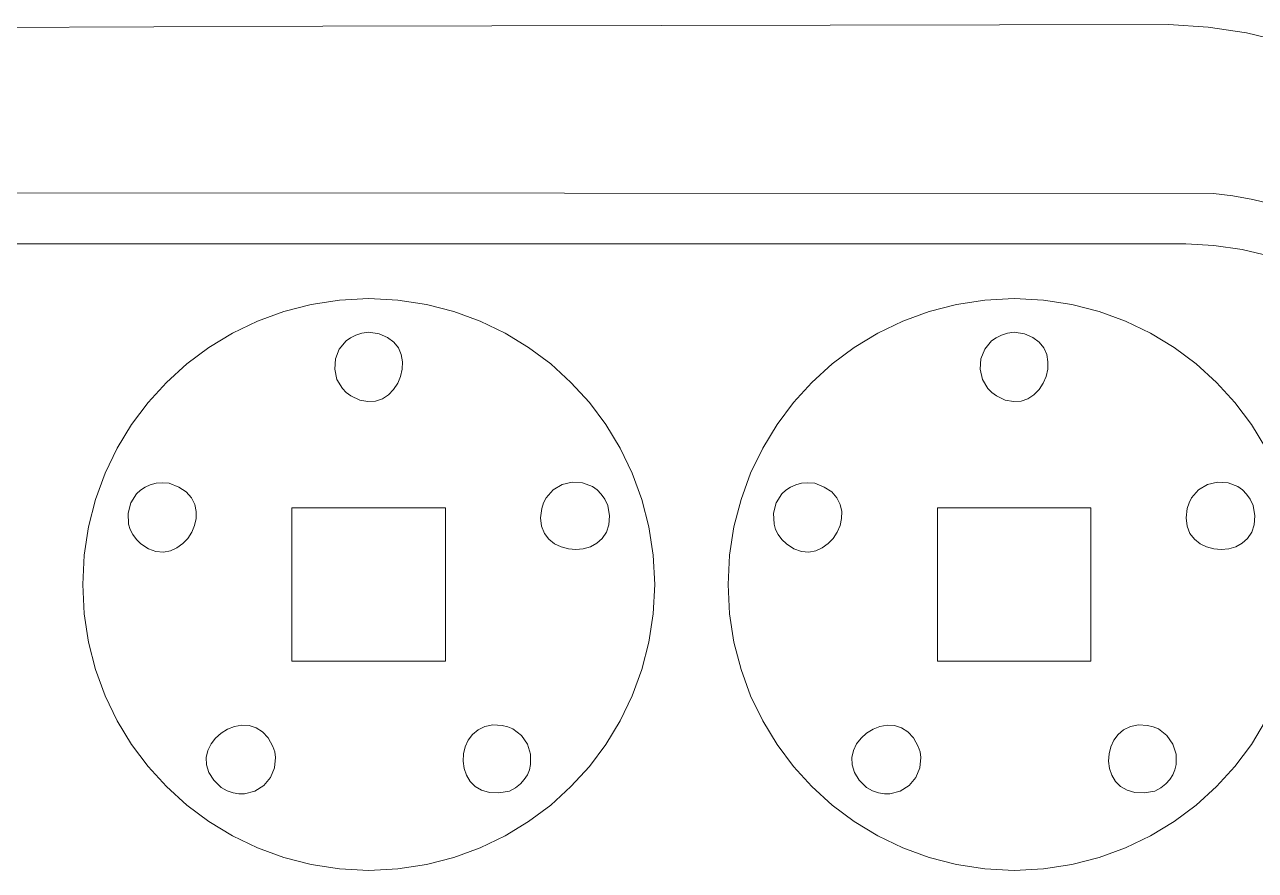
# Model space of a CAD drawing. Header units: centimetres. Extents: x -43.9 to 43.9, y -33.6 to 33.6.
# Drawn here: x -10.905 to -8.473, y 2.458 to 4.13 of the extents above; entities that cross this region are included whole.
import ezdxf

# ---------------------------------------------------------------- set-up
doc = ezdxf.new("R2010")
doc.units = ezdxf.units.CM
doc.header["$MEASUREMENT"] = 0
doc.layers.add('Camada 1', color=7, linetype='Continuous')

msp = doc.modelspace()

# ---------------------------------------------------------------- linework, layer by layer
at = {"layer": 'Camada 1', "color": 3, "lineweight": 9}
for points in [[(-11.98679, 4.12045), (-11.98679, 4.12045), (-10.31569, 4.12746), (-10.31569, 4.12746)], [(-10.31569, 4.12746), (-10.31569, 4.12746), (-8.64459, 4.13028), (-8.64459, 4.13028)], [(-8.64459, 4.13028), (-8.64459, 4.13028), (-8.56619, 4.12552), (-8.56619, 4.12552)], [(-8.56619, 4.12552), (-8.56619, 4.12552), (-8.49021, 4.11407), (-8.49021, 4.11407)], [(-8.49021, 4.11407), (-8.49021, 4.11407), (-8.41673, 4.09595), (-8.41673, 4.09595)]]:
    msp.add_open_spline(points, degree=3, dxfattribs=at)
at = {"layer": 'Camada 1', "color": 1, "lineweight": 9}
for points in [[(-8.55545, 3.79605), (-8.55545, 3.79605), (-12.40514, 3.7981), (-12.40514, 3.7981)], [(-8.51733, 3.79162), (-8.51733, 3.79162), (-8.55545, 3.79605), (-8.55545, 3.79605)], [(-8.47748, 3.78433), (-8.47748, 3.78433), (-8.51733, 3.79162), (-8.51733, 3.79162)], [(-8.43671, 3.77446), (-8.43671, 3.77446), (-8.47748, 3.78433), (-8.47748, 3.78433)]]:
    msp.add_open_spline(points, degree=3, dxfattribs=at)
at = {"layer": 'Camada 1', "color": 2, "lineweight": 9}
for points in [[(-8.60997, 3.69702), (-8.60997, 3.69702), (-12.15205, 3.69702), (-12.15205, 3.69702)], [(-8.5546, 3.69367), (-8.5546, 3.69367), (-8.60997, 3.69702), (-8.60997, 3.69702)], [(-8.49893, 3.68562), (-8.49893, 3.68562), (-8.5546, 3.69367), (-8.5546, 3.69367)], [(-8.44383, 3.67275), (-8.44383, 3.67275), (-8.49893, 3.68562), (-8.49893, 3.68562)], [(-10.33898, 3.57709), (-10.33898, 3.57709), (-10.39316, 3.56317), (-10.39316, 3.56317)], [(-10.28286, 3.58566), (-10.28286, 3.58566), (-10.33898, 3.57709), (-10.33898, 3.57709)], [(-10.22506, 3.58858), (-10.22506, 3.58858), (-10.28286, 3.58566), (-10.28286, 3.58566)], [(-10.16728, 3.58566), (-10.16728, 3.58566), (-10.22506, 3.58858), (-10.22506, 3.58858)], [(-10.11114, 3.57709), (-10.11114, 3.57709), (-10.16728, 3.58566), (-10.16728, 3.58566)], [(-10.05698, 3.56317), (-10.05698, 3.56317), (-10.11114, 3.57709), (-10.11114, 3.57709)], [(-9.06337, 3.57709), (-9.06337, 3.57709), (-9.11755, 3.56317), (-9.11755, 3.56317)], [(-9.00725, 3.58566), (-9.00725, 3.58566), (-9.06337, 3.57709), (-9.06337, 3.57709)], [(-8.94945, 3.58858), (-8.94945, 3.58858), (-9.00725, 3.58566), (-9.00725, 3.58566)], [(-8.89167, 3.58566), (-8.89167, 3.58566), (-8.94945, 3.58858), (-8.94945, 3.58858)], [(-8.83554, 3.57709), (-8.83554, 3.57709), (-8.89167, 3.58566), (-8.89167, 3.58566)], [(-8.78137, 3.56317), (-8.78137, 3.56317), (-8.83554, 3.57709), (-8.83554, 3.57709)], [(-10.39316, 3.56317), (-10.39316, 3.56317), (-10.44509, 3.54417), (-10.44509, 3.54417)], [(-10.00504, 3.54417), (-10.00504, 3.54417), (-10.05698, 3.56317), (-10.05698, 3.56317)], [(-9.11755, 3.56317), (-9.11755, 3.56317), (-9.16949, 3.54417), (-9.16949, 3.54417)], [(-8.72943, 3.54417), (-8.72943, 3.54417), (-8.78137, 3.56317), (-8.78137, 3.56317)], [(-10.44509, 3.54417), (-10.44509, 3.54417), (-10.4945, 3.52037), (-10.4945, 3.52037)], [(-9.95563, 3.52035), (-9.95563, 3.52035), (-10.00504, 3.54417), (-10.00504, 3.54417)], [(-9.16949, 3.54417), (-9.16949, 3.54417), (-9.21889, 3.52037), (-9.21889, 3.52037)], [(-8.68003, 3.52035), (-8.68003, 3.52035), (-8.72943, 3.54417), (-8.72943, 3.54417)], [(-10.4945, 3.52037), (-10.4945, 3.52037), (-10.5411, 3.49204), (-10.5411, 3.49204)], [(-9.90903, 3.49204), (-9.90903, 3.49204), (-9.95563, 3.52035), (-9.95563, 3.52035)], [(-9.21889, 3.52037), (-9.21889, 3.52037), (-9.26549, 3.49204), (-9.26549, 3.49204)], [(-8.63343, 3.49204), (-8.63343, 3.49204), (-8.68003, 3.52035), (-8.68003, 3.52035)], [(-10.5411, 3.49204), (-10.5411, 3.49204), (-10.58462, 3.45951), (-10.58462, 3.45951)], [(-9.86552, 3.45951), (-9.86552, 3.45951), (-9.90903, 3.49204), (-9.90903, 3.49204)], [(-9.26549, 3.49204), (-9.26549, 3.49204), (-9.30901, 3.45951), (-9.30901, 3.45951)], [(-8.58991, 3.45951), (-8.58991, 3.45951), (-8.63343, 3.49204), (-8.63343, 3.49204)], [(-10.58462, 3.45951), (-10.58462, 3.45951), (-10.62476, 3.42302), (-10.62476, 3.42302)], [(-9.82538, 3.42302), (-9.82538, 3.42302), (-9.86552, 3.45951), (-9.86552, 3.45951)], [(-9.30901, 3.45951), (-9.30901, 3.45951), (-9.34915, 3.42302), (-9.34915, 3.42302)], [(-8.54977, 3.42302), (-8.54977, 3.42302), (-8.58991, 3.45951), (-8.58991, 3.45951)], [(-10.62476, 3.42302), (-10.62476, 3.42302), (-10.66125, 3.38289), (-10.66125, 3.38289)], [(-9.78889, 3.38289), (-9.78889, 3.38289), (-9.82538, 3.42302), (-9.82538, 3.42302)], [(-9.34915, 3.42302), (-9.34915, 3.42302), (-9.38564, 3.38289), (-9.38564, 3.38289)], [(-8.51328, 3.38289), (-8.51328, 3.38289), (-8.54977, 3.42302), (-8.54977, 3.42302)], [(-10.66125, 3.38289), (-10.66125, 3.38289), (-10.69378, 3.33937), (-10.69378, 3.33937)], [(-9.75636, 3.33937), (-9.75636, 3.33937), (-9.78889, 3.38289), (-9.78889, 3.38289)], [(-9.38564, 3.38289), (-9.38564, 3.38289), (-9.41817, 3.33937), (-9.41817, 3.33937)], [(-8.48075, 3.33937), (-8.48075, 3.33937), (-8.51328, 3.38289), (-8.51328, 3.38289)], [(-10.69378, 3.33937), (-10.69378, 3.33937), (-10.7221, 3.29277), (-10.7221, 3.29277)], [(-9.72804, 3.29277), (-9.72804, 3.29277), (-9.75636, 3.33937), (-9.75636, 3.33937)], [(-9.41817, 3.33937), (-9.41817, 3.33937), (-9.44649, 3.29277), (-9.44649, 3.29277)], [(-8.45243, 3.29277), (-8.45243, 3.29277), (-8.48075, 3.33937), (-8.48075, 3.33937)], [(-10.7221, 3.29277), (-10.7221, 3.29277), (-10.7459, 3.24336), (-10.7459, 3.24336)], [(-9.70424, 3.24335), (-9.70424, 3.24335), (-9.72804, 3.29277), (-9.72804, 3.29277)], [(-9.44649, 3.29277), (-9.44649, 3.29277), (-9.47029, 3.24336), (-9.47029, 3.24336)], [(-10.7459, 3.24336), (-10.7459, 3.24336), (-10.76491, 3.19143), (-10.76491, 3.19143)], [(-9.68523, 3.19142), (-9.68523, 3.19142), (-9.70424, 3.24335), (-9.70424, 3.24335)], [(-9.47029, 3.24336), (-9.47029, 3.24336), (-9.4893, 3.19143), (-9.4893, 3.19143)], [(-10.76491, 3.19143), (-10.76491, 3.19143), (-10.77883, 3.13725), (-10.77883, 3.13725)], [(-9.6713, 3.13725), (-9.6713, 3.13725), (-9.68523, 3.19142), (-9.68523, 3.19142)], [(-9.4893, 3.19143), (-9.4893, 3.19143), (-9.50322, 3.13725), (-9.50322, 3.13725)], [(-10.77883, 3.13725), (-10.77883, 3.13725), (-10.7874, 3.08113), (-10.7874, 3.08113)], [(-9.66274, 3.08113), (-9.66274, 3.08113), (-9.6713, 3.13725), (-9.6713, 3.13725)], [(-9.50322, 3.13725), (-9.50322, 3.13725), (-9.51179, 3.08113), (-9.51179, 3.08113)], [(-10.7874, 3.08113), (-10.7874, 3.08113), (-10.79031, 3.02333), (-10.79031, 3.02333)], [(-9.65981, 3.02333), (-9.65981, 3.02333), (-9.66274, 3.08113), (-9.66274, 3.08113)], [(-9.51179, 3.08113), (-9.51179, 3.08113), (-9.5147, 3.02333), (-9.5147, 3.02333)], [(-10.79031, 3.02333), (-10.79031, 3.02333), (-10.7874, 2.96554), (-10.7874, 2.96554)], [(-9.66274, 2.96554), (-9.66274, 2.96554), (-9.65981, 3.02333), (-9.65981, 3.02333)], [(-9.5147, 3.02333), (-9.5147, 3.02333), (-9.51179, 2.96554), (-9.51179, 2.96554)], [(-10.7874, 2.96554), (-10.7874, 2.96554), (-10.77883, 2.90942), (-10.77883, 2.90942)], [(-9.6713, 2.90941), (-9.6713, 2.90941), (-9.66274, 2.96554), (-9.66274, 2.96554)], [(-9.51179, 2.96554), (-9.51179, 2.96554), (-9.50322, 2.90942), (-9.50322, 2.90942)], [(-10.77883, 2.90942), (-10.77883, 2.90942), (-10.76491, 2.85525), (-10.76491, 2.85525)], [(-9.68523, 2.85524), (-9.68523, 2.85524), (-9.6713, 2.90941), (-9.6713, 2.90941)], [(-9.50322, 2.90942), (-9.50322, 2.90942), (-9.4893, 2.85525), (-9.4893, 2.85525)], [(-10.76491, 2.85525), (-10.76491, 2.85525), (-10.7459, 2.80332), (-10.7459, 2.80332)], [(-9.70424, 2.80331), (-9.70424, 2.80331), (-9.68523, 2.85524), (-9.68523, 2.85524)], [(-9.4893, 2.85525), (-9.4893, 2.85525), (-9.47029, 2.80332), (-9.47029, 2.80332)], [(-10.7459, 2.80332), (-10.7459, 2.80332), (-10.7221, 2.7539), (-10.7221, 2.7539)], [(-9.72805, 2.7539), (-9.72805, 2.7539), (-9.70424, 2.80331), (-9.70424, 2.80331)], [(-9.47029, 2.80332), (-9.47029, 2.80332), (-9.44649, 2.7539), (-9.44649, 2.7539)], [(-10.7221, 2.7539), (-10.7221, 2.7539), (-10.69378, 2.7073), (-10.69378, 2.7073)], [(-9.75636, 2.7073), (-9.75636, 2.7073), (-9.72805, 2.7539), (-9.72805, 2.7539)], [(-9.44649, 2.7539), (-9.44649, 2.7539), (-9.41817, 2.7073), (-9.41817, 2.7073)], [(-8.48075, 2.7073), (-8.48075, 2.7073), (-8.45244, 2.7539), (-8.45244, 2.7539)], [(-10.69378, 2.7073), (-10.69378, 2.7073), (-10.66125, 2.66378), (-10.66125, 2.66378)], [(-9.78889, 2.66378), (-9.78889, 2.66378), (-9.75636, 2.7073), (-9.75636, 2.7073)], [(-9.41817, 2.7073), (-9.41817, 2.7073), (-9.38564, 2.66378), (-9.38564, 2.66378)], [(-8.51328, 2.66378), (-8.51328, 2.66378), (-8.48075, 2.7073), (-8.48075, 2.7073)], [(-10.66125, 2.66378), (-10.66125, 2.66378), (-10.62476, 2.62364), (-10.62476, 2.62364)], [(-9.82538, 2.62364), (-9.82538, 2.62364), (-9.78889, 2.66378), (-9.78889, 2.66378)], [(-9.38564, 2.66378), (-9.38564, 2.66378), (-9.34915, 2.62364), (-9.34915, 2.62364)], [(-8.54977, 2.62364), (-8.54977, 2.62364), (-8.51328, 2.66378), (-8.51328, 2.66378)], [(-10.62476, 2.62364), (-10.62476, 2.62364), (-10.58462, 2.58716), (-10.58462, 2.58716)], [(-9.86552, 2.58716), (-9.86552, 2.58716), (-9.82538, 2.62364), (-9.82538, 2.62364)], [(-9.34915, 2.62364), (-9.34915, 2.62364), (-9.30901, 2.58716), (-9.30901, 2.58716)], [(-8.58991, 2.58716), (-8.58991, 2.58716), (-8.54977, 2.62364), (-8.54977, 2.62364)], [(-10.58462, 2.58716), (-10.58462, 2.58716), (-10.5411, 2.55462), (-10.5411, 2.55462)], [(-9.90903, 2.55462), (-9.90903, 2.55462), (-9.86552, 2.58716), (-9.86552, 2.58716)], [(-9.30901, 2.58716), (-9.30901, 2.58716), (-9.26549, 2.55462), (-9.26549, 2.55462)], [(-8.63343, 2.55462), (-8.63343, 2.55462), (-8.58991, 2.58716), (-8.58991, 2.58716)], [(-10.5411, 2.55462), (-10.5411, 2.55462), (-10.4945, 2.52631), (-10.4945, 2.52631)], [(-9.95563, 2.5263), (-9.95563, 2.5263), (-9.90903, 2.55462), (-9.90903, 2.55462)], [(-9.26549, 2.55462), (-9.26549, 2.55462), (-9.21889, 2.52631), (-9.21889, 2.52631)], [(-8.68003, 2.5263), (-8.68003, 2.5263), (-8.63343, 2.55462), (-8.63343, 2.55462)], [(-10.4945, 2.52631), (-10.4945, 2.52631), (-10.44509, 2.5025), (-10.44509, 2.5025)], [(-10.00506, 2.5025), (-10.00506, 2.5025), (-9.95563, 2.5263), (-9.95563, 2.5263)], [(-9.21889, 2.52631), (-9.21889, 2.52631), (-9.16949, 2.5025), (-9.16949, 2.5025)], [(-8.72945, 2.5025), (-8.72945, 2.5025), (-8.68003, 2.5263), (-8.68003, 2.5263)], [(-10.44509, 2.5025), (-10.44509, 2.5025), (-10.39316, 2.4835), (-10.39316, 2.4835)], [(-10.39316, 2.4835), (-10.39316, 2.4835), (-10.33898, 2.46957), (-10.33898, 2.46957)], [(-10.11116, 2.46956), (-10.11116, 2.46956), (-10.05699, 2.4835), (-10.05699, 2.4835)], [(-10.05699, 2.4835), (-10.05699, 2.4835), (-10.00506, 2.5025), (-10.00506, 2.5025)], [(-9.16949, 2.5025), (-9.16949, 2.5025), (-9.11755, 2.4835), (-9.11755, 2.4835)], [(-9.11755, 2.4835), (-9.11755, 2.4835), (-9.06337, 2.46957), (-9.06337, 2.46957)], [(-8.83555, 2.46956), (-8.83555, 2.46956), (-8.78138, 2.4835), (-8.78138, 2.4835)], [(-8.78138, 2.4835), (-8.78138, 2.4835), (-8.72945, 2.5025), (-8.72945, 2.5025)], [(-10.33898, 2.46957), (-10.33898, 2.46957), (-10.28286, 2.46101), (-10.28286, 2.46101)], [(-10.28286, 2.46101), (-10.28286, 2.46101), (-10.22506, 2.45808), (-10.22506, 2.45808)], [(-10.22506, 2.45808), (-10.22506, 2.45808), (-10.16728, 2.46101), (-10.16728, 2.46101)], [(-10.16728, 2.46101), (-10.16728, 2.46101), (-10.11116, 2.46956), (-10.11116, 2.46956)], [(-9.06337, 2.46957), (-9.06337, 2.46957), (-9.00725, 2.46101), (-9.00725, 2.46101)], [(-9.00725, 2.46101), (-9.00725, 2.46101), (-8.94945, 2.45808), (-8.94945, 2.45808)], [(-8.94945, 2.45808), (-8.94945, 2.45808), (-8.89167, 2.46101), (-8.89167, 2.46101)], [(-8.89167, 2.46101), (-8.89167, 2.46101), (-8.83555, 2.46956), (-8.83555, 2.46956)]]:
    msp.add_open_spline(points, degree=3, dxfattribs=at)
at = {"layer": 'Camada 1', "lineweight": 9}
for points in [[(-10.28334, 3.48855), (-10.28334, 3.48855), (-10.26981, 3.50479), (-10.26981, 3.50479)], [(-10.26981, 3.50479), (-10.26981, 3.50479), (-10.26082, 3.5113), (-10.26082, 3.5113)], [(-10.26082, 3.5113), (-10.26082, 3.5113), (-10.25036, 3.51646), (-10.25036, 3.51646)], [(-10.25036, 3.51646), (-10.25036, 3.51646), (-10.23844, 3.52007), (-10.23844, 3.52007)], [(-10.23844, 3.52007), (-10.23844, 3.52007), (-10.22505, 3.52191), (-10.22505, 3.52191)], [(-10.22505, 3.52191), (-10.22505, 3.52191), (-10.20457, 3.51861), (-10.20457, 3.51861)], [(-10.20457, 3.51861), (-10.20457, 3.51861), (-10.18812, 3.51195), (-10.18812, 3.51195)], [(-10.18812, 3.51195), (-10.18812, 3.51195), (-10.1755, 3.50255), (-10.1755, 3.50255)], [(-9.00773, 3.48855), (-9.00773, 3.48855), (-8.9942, 3.50479), (-8.9942, 3.50479)], [(-8.9942, 3.50479), (-8.9942, 3.50479), (-8.98521, 3.5113), (-8.98521, 3.5113)], [(-8.98521, 3.5113), (-8.98521, 3.5113), (-8.97475, 3.51646), (-8.97475, 3.51646)], [(-8.97475, 3.51646), (-8.97475, 3.51646), (-8.96283, 3.52007), (-8.96283, 3.52007)], [(-8.96283, 3.52007), (-8.96283, 3.52007), (-8.94944, 3.52191), (-8.94944, 3.52191)], [(-8.94944, 3.52191), (-8.94944, 3.52191), (-8.92896, 3.51861), (-8.92896, 3.51861)], [(-8.92896, 3.51861), (-8.92896, 3.51861), (-8.91252, 3.51195), (-8.91252, 3.51195)], [(-8.91252, 3.51195), (-8.91252, 3.51195), (-8.89989, 3.50255), (-8.89989, 3.50255)], [(-10.29089, 3.46938), (-10.29089, 3.46938), (-10.28334, 3.48855), (-10.28334, 3.48855)], [(-10.1755, 3.50255), (-10.1755, 3.50255), (-10.16648, 3.49097), (-10.16648, 3.49097)], [(-10.16648, 3.49097), (-10.16648, 3.49097), (-10.16084, 3.47781), (-10.16084, 3.47781)], [(-9.01528, 3.46938), (-9.01528, 3.46938), (-9.00773, 3.48855), (-9.00773, 3.48855)], [(-8.89989, 3.50255), (-8.89989, 3.50255), (-8.89087, 3.49097), (-8.89087, 3.49097)], [(-8.89087, 3.49097), (-8.89087, 3.49097), (-8.88523, 3.47781), (-8.88523, 3.47781)], [(-10.29242, 3.44891), (-10.29242, 3.44891), (-10.29089, 3.46938), (-10.29089, 3.46938)], [(-10.16084, 3.47781), (-10.16084, 3.47781), (-10.15837, 3.46365), (-10.15837, 3.46365)], [(-10.15837, 3.46365), (-10.15837, 3.46365), (-10.15885, 3.44909), (-10.15885, 3.44909)], [(-9.01681, 3.44891), (-9.01681, 3.44891), (-9.01528, 3.46938), (-9.01528, 3.46938)], [(-8.88523, 3.47781), (-8.88523, 3.47781), (-8.88277, 3.46365), (-8.88277, 3.46365)], [(-8.88277, 3.46365), (-8.88277, 3.46365), (-8.88324, 3.44909), (-8.88324, 3.44909)], [(-10.28785, 3.4288), (-10.28785, 3.4288), (-10.29242, 3.44891), (-10.29242, 3.44891)], [(-10.16206, 3.4347), (-10.16206, 3.4347), (-10.1678, 3.42106), (-10.1678, 3.42106)], [(-10.15885, 3.44909), (-10.15885, 3.44909), (-10.16206, 3.4347), (-10.16206, 3.4347)], [(-9.01224, 3.4288), (-9.01224, 3.4288), (-9.01681, 3.44891), (-9.01681, 3.44891)], [(-8.88646, 3.4347), (-8.88646, 3.4347), (-8.89219, 3.42106), (-8.89219, 3.42106)], [(-8.88324, 3.44909), (-8.88324, 3.44909), (-8.88646, 3.4347), (-8.88646, 3.4347)], [(-10.27713, 3.41066), (-10.27713, 3.41066), (-10.28785, 3.4288), (-10.28785, 3.4288)], [(-10.26944, 3.40285), (-10.26944, 3.40285), (-10.27713, 3.41066), (-10.27713, 3.41066)], [(-10.17583, 3.40878), (-10.17583, 3.40878), (-10.18595, 3.39843), (-10.18595, 3.39843)], [(-10.1678, 3.42106), (-10.1678, 3.42106), (-10.17583, 3.40878), (-10.17583, 3.40878)], [(-9.00152, 3.41066), (-9.00152, 3.41066), (-9.01224, 3.4288), (-9.01224, 3.4288)], [(-8.99383, 3.40285), (-8.99383, 3.40285), (-9.00152, 3.41066), (-9.00152, 3.41066)], [(-8.90022, 3.40878), (-8.90022, 3.40878), (-8.91034, 3.39843), (-8.91034, 3.39843)], [(-8.89219, 3.42106), (-8.89219, 3.42106), (-8.90022, 3.40878), (-8.90022, 3.40878)], [(-10.26019, 3.39615), (-10.26019, 3.39615), (-10.26944, 3.40285), (-10.26944, 3.40285)], [(-10.24291, 3.38806), (-10.24291, 3.38806), (-10.26019, 3.39615), (-10.26019, 3.39615)], [(-10.22663, 3.38483), (-10.22663, 3.38483), (-10.24291, 3.38806), (-10.24291, 3.38806)], [(-10.21157, 3.38586), (-10.21157, 3.38586), (-10.22663, 3.38483), (-10.22663, 3.38483)], [(-10.19793, 3.3906), (-10.19793, 3.3906), (-10.21157, 3.38586), (-10.21157, 3.38586)], [(-10.18595, 3.39843), (-10.18595, 3.39843), (-10.19793, 3.3906), (-10.19793, 3.3906)], [(-8.98458, 3.39615), (-8.98458, 3.39615), (-8.99383, 3.40285), (-8.99383, 3.40285)], [(-8.9673, 3.38806), (-8.9673, 3.38806), (-8.98458, 3.39615), (-8.98458, 3.39615)], [(-8.95102, 3.38483), (-8.95102, 3.38483), (-8.9673, 3.38806), (-8.9673, 3.38806)], [(-8.93596, 3.38586), (-8.93596, 3.38586), (-8.95102, 3.38483), (-8.95102, 3.38483)], [(-8.92232, 3.3906), (-8.92232, 3.3906), (-8.93596, 3.38586), (-8.93596, 3.38586)], [(-8.91034, 3.39843), (-8.91034, 3.39843), (-8.92232, 3.3906), (-8.92232, 3.3906)], [(-10.67624, 3.20966), (-10.67624, 3.20966), (-10.66716, 3.21576), (-10.66716, 3.21576)], [(-10.66716, 3.21576), (-10.66716, 3.21576), (-10.65687, 3.2204), (-10.65687, 3.2204)], [(-10.65687, 3.2204), (-10.65687, 3.2204), (-10.64542, 3.22335), (-10.64542, 3.22335)], [(-10.64542, 3.22335), (-10.64542, 3.22335), (-10.6329, 3.22443), (-10.6329, 3.22443)], [(-10.6329, 3.22443), (-10.6329, 3.22443), (-10.61936, 3.2234), (-10.61936, 3.2234)], [(-10.61936, 3.2234), (-10.61936, 3.2234), (-10.60032, 3.21598), (-10.60032, 3.21598)], [(-10.60032, 3.21598), (-10.60032, 3.21598), (-10.58576, 3.20622), (-10.58576, 3.20622)], [(-9.8606, 3.21026), (-9.8606, 3.21026), (-9.84289, 3.22087), (-9.84289, 3.22087)], [(-9.84289, 3.22087), (-9.84289, 3.22087), (-9.82296, 3.22578), (-9.82296, 3.22578)], [(-9.82296, 3.22578), (-9.82296, 3.22578), (-9.80239, 3.22457), (-9.80239, 3.22457)], [(-9.80239, 3.22457), (-9.80239, 3.22457), (-9.78274, 3.21676), (-9.78274, 3.21676)], [(-9.78274, 3.21676), (-9.78274, 3.21676), (-9.77377, 3.21025), (-9.77377, 3.21025)], [(-9.40063, 3.20966), (-9.40063, 3.20966), (-9.39155, 3.21576), (-9.39155, 3.21576)], [(-9.39155, 3.21576), (-9.39155, 3.21576), (-9.38126, 3.2204), (-9.38126, 3.2204)], [(-9.38126, 3.2204), (-9.38126, 3.2204), (-9.36981, 3.22335), (-9.36981, 3.22335)], [(-9.36981, 3.22335), (-9.36981, 3.22335), (-9.35729, 3.22443), (-9.35729, 3.22443)], [(-9.35729, 3.22443), (-9.35729, 3.22443), (-9.34375, 3.2234), (-9.34375, 3.2234)], [(-9.34375, 3.2234), (-9.34375, 3.2234), (-9.32471, 3.21598), (-9.32471, 3.21598)], [(-9.32471, 3.21598), (-9.32471, 3.21598), (-9.31015, 3.20622), (-9.31015, 3.20622)], [(-8.58499, 3.21026), (-8.58499, 3.21026), (-8.56729, 3.22087), (-8.56729, 3.22087)], [(-8.56729, 3.22087), (-8.56729, 3.22087), (-8.54735, 3.22578), (-8.54735, 3.22578)], [(-8.54735, 3.22578), (-8.54735, 3.22578), (-8.52678, 3.22457), (-8.52678, 3.22457)], [(-8.52678, 3.22457), (-8.52678, 3.22457), (-8.50713, 3.21676), (-8.50713, 3.21676)], [(-8.50713, 3.21676), (-8.50713, 3.21676), (-8.49816, 3.21025), (-8.49816, 3.21025)], [(-10.69545, 3.18453), (-10.69545, 3.18453), (-10.68402, 3.20227), (-10.68402, 3.20227)], [(-10.68402, 3.20227), (-10.68402, 3.20227), (-10.67624, 3.20966), (-10.67624, 3.20966)], [(-10.58576, 3.20622), (-10.58576, 3.20622), (-10.57537, 3.19463), (-10.57537, 3.19463)], [(-10.57537, 3.19463), (-10.57537, 3.19463), (-10.56884, 3.18172), (-10.56884, 3.18172)], [(-9.87952, 3.1847), (-9.87952, 3.1847), (-9.8745, 3.19444), (-9.8745, 3.19444)], [(-9.8745, 3.19444), (-9.8745, 3.19444), (-9.8606, 3.21026), (-9.8606, 3.21026)], [(-9.77377, 3.21025), (-9.77377, 3.21025), (-9.76562, 3.20192), (-9.76562, 3.20192)], [(-9.76562, 3.20192), (-9.76562, 3.20192), (-9.75849, 3.19172), (-9.75849, 3.19172)], [(-9.75849, 3.19172), (-9.75849, 3.19172), (-9.75257, 3.1796), (-9.75257, 3.1796)], [(-9.41984, 3.18453), (-9.41984, 3.18453), (-9.40841, 3.20227), (-9.40841, 3.20227)], [(-9.40841, 3.20227), (-9.40841, 3.20227), (-9.40063, 3.20966), (-9.40063, 3.20966)], [(-9.31015, 3.20622), (-9.31015, 3.20622), (-9.29977, 3.19463), (-9.29977, 3.19463)], [(-9.29977, 3.19463), (-9.29977, 3.19463), (-9.29323, 3.18172), (-9.29323, 3.18172)], [(-8.60391, 3.1847), (-8.60391, 3.1847), (-8.59889, 3.19444), (-8.59889, 3.19444)], [(-8.59889, 3.19444), (-8.59889, 3.19444), (-8.58499, 3.21026), (-8.58499, 3.21026)], [(-8.49816, 3.21025), (-8.49816, 3.21025), (-8.49001, 3.20192), (-8.49001, 3.20192)], [(-8.49001, 3.20192), (-8.49001, 3.20192), (-8.48288, 3.19172), (-8.48288, 3.19172)], [(-8.48288, 3.19172), (-8.48288, 3.19172), (-8.47696, 3.1796), (-8.47696, 3.1796)], [(-10.70085, 3.16416), (-10.70085, 3.16416), (-10.69545, 3.18453), (-10.69545, 3.18453)], [(-10.69969, 3.14282), (-10.69969, 3.14282), (-10.70085, 3.16416), (-10.70085, 3.16416)], [(-10.56884, 3.18172), (-10.56884, 3.18172), (-10.56584, 3.16796), (-10.56584, 3.16796)], [(-10.56584, 3.16796), (-10.56584, 3.16796), (-10.56607, 3.15387), (-10.56607, 3.15387)], [(-10.37679, 3.17504), (-10.37679, 3.17504), (-10.37679, 2.8716), (-10.37679, 2.8716)], [(-10.07334, 3.17504), (-10.07334, 3.17504), (-10.37679, 3.17504), (-10.37679, 3.17504)], [(-10.07334, 2.8716), (-10.07334, 2.8716), (-10.07334, 3.17504), (-10.07334, 3.17504)], [(-9.88533, 3.15487), (-9.88533, 3.15487), (-9.88301, 3.17382), (-9.88301, 3.17382)], [(-9.88301, 3.17382), (-9.88301, 3.17382), (-9.87952, 3.1847), (-9.87952, 3.1847)], [(-9.75257, 3.1796), (-9.75257, 3.1796), (-9.74932, 3.15912), (-9.74932, 3.15912)], [(-9.42524, 3.16416), (-9.42524, 3.16416), (-9.41984, 3.18453), (-9.41984, 3.18453)], [(-9.42409, 3.14282), (-9.42409, 3.14282), (-9.42524, 3.16416), (-9.42524, 3.16416)], [(-9.29323, 3.18172), (-9.29323, 3.18172), (-9.29023, 3.16796), (-9.29023, 3.16796)], [(-9.29023, 3.16796), (-9.29023, 3.16796), (-9.29046, 3.15387), (-9.29046, 3.15387)], [(-9.10118, 3.17504), (-9.10118, 3.17504), (-9.10118, 2.8716), (-9.10118, 2.8716)], [(-8.79773, 3.17504), (-8.79773, 3.17504), (-9.10118, 3.17504), (-9.10118, 3.17504)], [(-8.79773, 2.8716), (-8.79773, 2.8716), (-8.79773, 3.17504), (-8.79773, 3.17504)], [(-8.60972, 3.15487), (-8.60972, 3.15487), (-8.6074, 3.17382), (-8.6074, 3.17382)], [(-8.6074, 3.17382), (-8.6074, 3.17382), (-8.60391, 3.1847), (-8.60391, 3.1847)], [(-8.47696, 3.1796), (-8.47696, 3.1796), (-8.47372, 3.15912), (-8.47372, 3.15912)], [(-10.69647, 3.13228), (-10.69647, 3.13228), (-10.69969, 3.14282), (-10.69969, 3.14282)], [(-10.5692, 3.13994), (-10.5692, 3.13994), (-10.5749, 3.12667), (-10.5749, 3.12667)], [(-10.56607, 3.15387), (-10.56607, 3.15387), (-10.5692, 3.13994), (-10.5692, 3.13994)], [(-9.88333, 3.13839), (-9.88333, 3.13839), (-9.88533, 3.15487), (-9.88533, 3.15487)], [(-9.87765, 3.12439), (-9.87765, 3.12439), (-9.88333, 3.13839), (-9.88333, 3.13839)], [(-9.75051, 3.14142), (-9.75051, 3.14142), (-9.75551, 3.1265), (-9.75551, 3.1265)], [(-9.74932, 3.15912), (-9.74932, 3.15912), (-9.75051, 3.14142), (-9.75051, 3.14142)], [(-9.42086, 3.13228), (-9.42086, 3.13228), (-9.42409, 3.14282), (-9.42409, 3.14282)], [(-9.29359, 3.13994), (-9.29359, 3.13994), (-9.29929, 3.12667), (-9.29929, 3.12667)], [(-9.29046, 3.15387), (-9.29046, 3.15387), (-9.29359, 3.13994), (-9.29359, 3.13994)], [(-8.60772, 3.13839), (-8.60772, 3.13839), (-8.60972, 3.15487), (-8.60972, 3.15487)], [(-8.60205, 3.12439), (-8.60205, 3.12439), (-8.60772, 3.13839), (-8.60772, 3.13839)], [(-8.47491, 3.14142), (-8.47491, 3.14142), (-8.4799, 3.1265), (-8.4799, 3.1265)], [(-8.47372, 3.15912), (-8.47372, 3.15912), (-8.47491, 3.14142), (-8.47491, 3.14142)], [(-10.69139, 3.12213), (-10.69139, 3.12213), (-10.69647, 3.13228), (-10.69647, 3.13228)], [(-10.68438, 3.11254), (-10.68438, 3.11254), (-10.69139, 3.12213), (-10.69139, 3.12213)], [(-10.58287, 3.11454), (-10.58287, 3.11454), (-10.59278, 3.10407), (-10.59278, 3.10407)], [(-10.5749, 3.12667), (-10.5749, 3.12667), (-10.58287, 3.11454), (-10.58287, 3.11454)], [(-9.86891, 3.11291), (-9.86891, 3.11291), (-9.87765, 3.12439), (-9.87765, 3.12439)], [(-9.7637, 3.11433), (-9.7637, 3.11433), (-9.77445, 3.10487), (-9.77445, 3.10487)], [(-9.75551, 3.1265), (-9.75551, 3.1265), (-9.7637, 3.11433), (-9.7637, 3.11433)], [(-9.41578, 3.12213), (-9.41578, 3.12213), (-9.42086, 3.13228), (-9.42086, 3.13228)], [(-9.40877, 3.11254), (-9.40877, 3.11254), (-9.41578, 3.12213), (-9.41578, 3.12213)], [(-9.30726, 3.11454), (-9.30726, 3.11454), (-9.31718, 3.10407), (-9.31718, 3.10407)], [(-9.29929, 3.12667), (-9.29929, 3.12667), (-9.30726, 3.11454), (-9.30726, 3.11454)], [(-8.5933, 3.11291), (-8.5933, 3.11291), (-8.60205, 3.12439), (-8.60205, 3.12439)], [(-8.48809, 3.11433), (-8.48809, 3.11433), (-8.49884, 3.10487), (-8.49884, 3.10487)], [(-8.4799, 3.1265), (-8.4799, 3.1265), (-8.48809, 3.11433), (-8.48809, 3.11433)], [(-10.67537, 3.10374), (-10.67537, 3.10374), (-10.68438, 3.11254), (-10.68438, 3.11254)], [(-10.66045, 3.09387), (-10.66045, 3.09387), (-10.67537, 3.10374), (-10.67537, 3.10374)], [(-10.64556, 3.08863), (-10.64556, 3.08863), (-10.66045, 3.09387), (-10.66045, 3.09387)], [(-10.61719, 3.09007), (-10.61719, 3.09007), (-10.63104, 3.08753), (-10.63104, 3.08753)], [(-10.60433, 3.09575), (-10.60433, 3.09575), (-10.61719, 3.09007), (-10.61719, 3.09007)], [(-10.59278, 3.10407), (-10.59278, 3.10407), (-10.60433, 3.09575), (-10.60433, 3.09575)], [(-9.85772, 3.10396), (-9.85772, 3.10396), (-9.86891, 3.11291), (-9.86891, 3.11291)], [(-9.84473, 3.09758), (-9.84473, 3.09758), (-9.85772, 3.10396), (-9.85772, 3.10396)], [(-9.83054, 3.09378), (-9.83054, 3.09378), (-9.84473, 3.09758), (-9.84473, 3.09758)], [(-9.8158, 3.09259), (-9.8158, 3.09259), (-9.83054, 3.09378), (-9.83054, 3.09378)], [(-9.80113, 3.09401), (-9.80113, 3.09401), (-9.8158, 3.09259), (-9.8158, 3.09259)], [(-9.78713, 3.09811), (-9.78713, 3.09811), (-9.80113, 3.09401), (-9.80113, 3.09401)], [(-9.77445, 3.10487), (-9.77445, 3.10487), (-9.78713, 3.09811), (-9.78713, 3.09811)], [(-9.39976, 3.10374), (-9.39976, 3.10374), (-9.40877, 3.11254), (-9.40877, 3.11254)], [(-9.38484, 3.09387), (-9.38484, 3.09387), (-9.39976, 3.10374), (-9.39976, 3.10374)], [(-9.36995, 3.08863), (-9.36995, 3.08863), (-9.38484, 3.09387), (-9.38484, 3.09387)], [(-9.34158, 3.09007), (-9.34158, 3.09007), (-9.35543, 3.08753), (-9.35543, 3.08753)], [(-9.32872, 3.09575), (-9.32872, 3.09575), (-9.34158, 3.09007), (-9.34158, 3.09007)], [(-9.31718, 3.10407), (-9.31718, 3.10407), (-9.32872, 3.09575), (-9.32872, 3.09575)], [(-8.58211, 3.10396), (-8.58211, 3.10396), (-8.5933, 3.11291), (-8.5933, 3.11291)], [(-8.56912, 3.09758), (-8.56912, 3.09758), (-8.58211, 3.10396), (-8.58211, 3.10396)], [(-8.55493, 3.09378), (-8.55493, 3.09378), (-8.56912, 3.09758), (-8.56912, 3.09758)], [(-8.54019, 3.09259), (-8.54019, 3.09259), (-8.55493, 3.09378), (-8.55493, 3.09378)], [(-8.52552, 3.09401), (-8.52552, 3.09401), (-8.54019, 3.09259), (-8.54019, 3.09259)], [(-8.51152, 3.09811), (-8.51152, 3.09811), (-8.52552, 3.09401), (-8.52552, 3.09401)], [(-8.49884, 3.10487), (-8.49884, 3.10487), (-8.51152, 3.09811), (-8.51152, 3.09811)], [(-10.63104, 3.08753), (-10.63104, 3.08753), (-10.64556, 3.08863), (-10.64556, 3.08863)], [(-9.35543, 3.08753), (-9.35543, 3.08753), (-9.36995, 3.08863), (-9.36995, 3.08863)], [(-10.37679, 2.8716), (-10.37679, 2.8716), (-10.07334, 2.8716), (-10.07334, 2.8716)], [(-9.10118, 2.8716), (-9.10118, 2.8716), (-8.79773, 2.8716), (-8.79773, 2.8716)], [(-10.52768, 2.71981), (-10.52768, 2.71981), (-10.51662, 2.72958), (-10.51662, 2.72958)], [(-10.51662, 2.72958), (-10.51662, 2.72958), (-10.50399, 2.73726), (-10.50399, 2.73726)], [(-10.50399, 2.73726), (-10.50399, 2.73726), (-10.49027, 2.74251), (-10.49027, 2.74251)], [(-10.49027, 2.74251), (-10.49027, 2.74251), (-10.47599, 2.74496), (-10.47599, 2.74496)], [(-10.47599, 2.74496), (-10.47599, 2.74496), (-10.46168, 2.74428), (-10.46168, 2.74428)], [(-10.46168, 2.74428), (-10.46168, 2.74428), (-10.44787, 2.74012), (-10.44787, 2.74012)], [(-10.44787, 2.74012), (-10.44787, 2.74012), (-10.43506, 2.73212), (-10.43506, 2.73212)], [(-10.43506, 2.73212), (-10.43506, 2.73212), (-10.42378, 2.71994), (-10.42378, 2.71994)], [(-10.02831, 2.71539), (-10.02831, 2.71539), (-10.01986, 2.7268), (-10.01986, 2.7268)], [(-10.01986, 2.7268), (-10.01986, 2.7268), (-10.00891, 2.73604), (-10.00891, 2.73604)], [(-10.00891, 2.73604), (-10.00891, 2.73604), (-9.99551, 2.74249), (-9.99551, 2.74249)], [(-9.99551, 2.74249), (-9.99551, 2.74249), (-9.97968, 2.74558), (-9.97968, 2.74558)], [(-9.97968, 2.74558), (-9.97968, 2.74558), (-9.96147, 2.74471), (-9.96147, 2.74471)], [(-9.96147, 2.74471), (-9.96147, 2.74471), (-9.95026, 2.742), (-9.95026, 2.742)], [(-9.95026, 2.742), (-9.95026, 2.742), (-9.94011, 2.73764), (-9.94011, 2.73764)], [(-9.94011, 2.73764), (-9.94011, 2.73764), (-9.92324, 2.72482), (-9.92324, 2.72482)], [(-9.92324, 2.72482), (-9.92324, 2.72482), (-9.91143, 2.70779), (-9.91143, 2.70779)], [(-9.25207, 2.71981), (-9.25207, 2.71981), (-9.24102, 2.72958), (-9.24102, 2.72958)], [(-9.24102, 2.72958), (-9.24102, 2.72958), (-9.22838, 2.73726), (-9.22838, 2.73726)], [(-9.22838, 2.73726), (-9.22838, 2.73726), (-9.21466, 2.74251), (-9.21466, 2.74251)], [(-9.21466, 2.74251), (-9.21466, 2.74251), (-9.20038, 2.74496), (-9.20038, 2.74496)], [(-9.20038, 2.74496), (-9.20038, 2.74496), (-9.18607, 2.74428), (-9.18607, 2.74428)], [(-9.18607, 2.74428), (-9.18607, 2.74428), (-9.17226, 2.74012), (-9.17226, 2.74012)], [(-9.17226, 2.74012), (-9.17226, 2.74012), (-9.15945, 2.73212), (-9.15945, 2.73212)], [(-9.15945, 2.73212), (-9.15945, 2.73212), (-9.14817, 2.71994), (-9.14817, 2.71994)], [(-8.7527, 2.71539), (-8.7527, 2.71539), (-8.74425, 2.7268), (-8.74425, 2.7268)], [(-8.74425, 2.7268), (-8.74425, 2.7268), (-8.7333, 2.73604), (-8.7333, 2.73604)], [(-8.7333, 2.73604), (-8.7333, 2.73604), (-8.7199, 2.74249), (-8.7199, 2.74249)], [(-8.7199, 2.74249), (-8.7199, 2.74249), (-8.70408, 2.74558), (-8.70408, 2.74558)], [(-8.70408, 2.74558), (-8.70408, 2.74558), (-8.68586, 2.74471), (-8.68586, 2.74471)], [(-8.68586, 2.74471), (-8.68586, 2.74471), (-8.67465, 2.742), (-8.67465, 2.742)], [(-8.67465, 2.742), (-8.67465, 2.742), (-8.6645, 2.73764), (-8.6645, 2.73764)], [(-8.6645, 2.73764), (-8.6645, 2.73764), (-8.64763, 2.72482), (-8.64763, 2.72482)], [(-8.64763, 2.72482), (-8.64763, 2.72482), (-8.63582, 2.70779), (-8.63582, 2.70779)], [(-10.54292, 2.69536), (-10.54292, 2.69536), (-10.53662, 2.70829), (-10.53662, 2.70829)], [(-10.53662, 2.70829), (-10.53662, 2.70829), (-10.52768, 2.71981), (-10.52768, 2.71981)], [(-10.42378, 2.71994), (-10.42378, 2.71994), (-10.41453, 2.70323), (-10.41453, 2.70323)], [(-10.41453, 2.70323), (-10.41453, 2.70323), (-10.41098, 2.69236), (-10.41098, 2.69236)], [(-10.03758, 2.68838), (-10.03758, 2.68838), (-10.03422, 2.70238), (-10.03422, 2.70238)], [(-10.03422, 2.70238), (-10.03422, 2.70238), (-10.02831, 2.71539), (-10.02831, 2.71539)], [(-9.91143, 2.70779), (-9.91143, 2.70779), (-9.9052, 2.68815), (-9.9052, 2.68815)], [(-9.26731, 2.69536), (-9.26731, 2.69536), (-9.26101, 2.70829), (-9.26101, 2.70829)], [(-9.26101, 2.70829), (-9.26101, 2.70829), (-9.25207, 2.71981), (-9.25207, 2.71981)], [(-9.14817, 2.71994), (-9.14817, 2.71994), (-9.13893, 2.70323), (-9.13893, 2.70323)], [(-9.13893, 2.70323), (-9.13893, 2.70323), (-9.13537, 2.69236), (-9.13537, 2.69236)], [(-8.76197, 2.68838), (-8.76197, 2.68838), (-8.75861, 2.70238), (-8.75861, 2.70238)], [(-8.75861, 2.70238), (-8.75861, 2.70238), (-8.7527, 2.71539), (-8.7527, 2.71539)], [(-8.63582, 2.70779), (-8.63582, 2.70779), (-8.62959, 2.68815), (-8.62959, 2.68815)], [(-10.54608, 2.6814), (-10.54608, 2.6814), (-10.54292, 2.69536), (-10.54292, 2.69536)], [(-10.54557, 2.66673), (-10.54557, 2.66673), (-10.54608, 2.6814), (-10.54608, 2.6814)], [(-10.40935, 2.68152), (-10.40935, 2.68152), (-10.41131, 2.66054), (-10.41131, 2.66054)], [(-10.41098, 2.69236), (-10.41098, 2.69236), (-10.40935, 2.68152), (-10.40935, 2.68152)], [(-10.03834, 2.67396), (-10.03834, 2.67396), (-10.03758, 2.68838), (-10.03758, 2.68838)], [(-9.9052, 2.68815), (-9.9052, 2.68815), (-9.9051, 2.66746), (-9.9051, 2.66746)], [(-9.27047, 2.6814), (-9.27047, 2.6814), (-9.26731, 2.69536), (-9.26731, 2.69536)], [(-9.26996, 2.66673), (-9.26996, 2.66673), (-9.27047, 2.6814), (-9.27047, 2.6814)], [(-9.13374, 2.68152), (-9.13374, 2.68152), (-9.1357, 2.66054), (-9.1357, 2.66054)], [(-9.13537, 2.69236), (-9.13537, 2.69236), (-9.13374, 2.68152), (-9.13374, 2.68152)], [(-8.76273, 2.67396), (-8.76273, 2.67396), (-8.76197, 2.68838), (-8.76197, 2.68838)], [(-8.62959, 2.68815), (-8.62959, 2.68815), (-8.62949, 2.66746), (-8.62949, 2.66746)], [(-10.54085, 2.65171), (-10.54085, 2.65171), (-10.54557, 2.66673), (-10.54557, 2.66673)], [(-10.53143, 2.6367), (-10.53143, 2.6367), (-10.54085, 2.65171), (-10.54085, 2.65171)], [(-10.41131, 2.66054), (-10.41131, 2.66054), (-10.41944, 2.64158), (-10.41944, 2.64158)], [(-10.03647, 2.65972), (-10.03647, 2.65972), (-10.03834, 2.67396), (-10.03834, 2.67396)], [(-10.03194, 2.64625), (-10.03194, 2.64625), (-10.03647, 2.65972), (-10.03647, 2.65972)], [(-9.90751, 2.6572), (-9.90751, 2.6572), (-9.91165, 2.64728), (-9.91165, 2.64728)], [(-9.9051, 2.66746), (-9.9051, 2.66746), (-9.90751, 2.6572), (-9.90751, 2.6572)], [(-9.26524, 2.65171), (-9.26524, 2.65171), (-9.26996, 2.66673), (-9.26996, 2.66673)], [(-9.25582, 2.6367), (-9.25582, 2.6367), (-9.26524, 2.65171), (-9.26524, 2.65171)], [(-9.1357, 2.66054), (-9.1357, 2.66054), (-9.14383, 2.64158), (-9.14383, 2.64158)], [(-8.76086, 2.65972), (-8.76086, 2.65972), (-8.76273, 2.67396), (-8.76273, 2.67396)], [(-8.75633, 2.64625), (-8.75633, 2.64625), (-8.76086, 2.65972), (-8.76086, 2.65972)], [(-8.6319, 2.6572), (-8.6319, 2.6572), (-8.63604, 2.64728), (-8.63604, 2.64728)], [(-8.62949, 2.66746), (-8.62949, 2.66746), (-8.6319, 2.6572), (-8.6319, 2.6572)], [(-10.51677, 2.62201), (-10.51677, 2.62201), (-10.53143, 2.6367), (-10.53143, 2.6367)], [(-10.41944, 2.64158), (-10.41944, 2.64158), (-10.43271, 2.6259), (-10.43271, 2.6259)], [(-10.02471, 2.63415), (-10.02471, 2.63415), (-10.03194, 2.64625), (-10.03194, 2.64625)], [(-10.01475, 2.624), (-10.01475, 2.624), (-10.02471, 2.63415), (-10.02471, 2.63415)], [(-9.92542, 2.62919), (-9.92542, 2.62919), (-9.93518, 2.62142), (-9.93518, 2.62142)], [(-9.9176, 2.63787), (-9.9176, 2.63787), (-9.92542, 2.62919), (-9.92542, 2.62919)], [(-9.91165, 2.64728), (-9.91165, 2.64728), (-9.9176, 2.63787), (-9.9176, 2.63787)], [(-9.24116, 2.62201), (-9.24116, 2.62201), (-9.25582, 2.6367), (-9.25582, 2.6367)], [(-9.14383, 2.64158), (-9.14383, 2.64158), (-9.1571, 2.6259), (-9.1571, 2.6259)], [(-8.74911, 2.63415), (-8.74911, 2.63415), (-8.75633, 2.64625), (-8.75633, 2.64625)], [(-8.73915, 2.624), (-8.73915, 2.624), (-8.74911, 2.63415), (-8.74911, 2.63415)], [(-8.64981, 2.62919), (-8.64981, 2.62919), (-8.65957, 2.62142), (-8.65957, 2.62142)], [(-8.64199, 2.63787), (-8.64199, 2.63787), (-8.64981, 2.62919), (-8.64981, 2.62919)], [(-8.63604, 2.64728), (-8.63604, 2.64728), (-8.64199, 2.63787), (-8.64199, 2.63787)], [(-10.50488, 2.61567), (-10.50488, 2.61567), (-10.51677, 2.62201), (-10.51677, 2.62201)], [(-10.49313, 2.6116), (-10.49313, 2.6116), (-10.50488, 2.61567), (-10.50488, 2.61567)], [(-10.48165, 2.60965), (-10.48165, 2.60965), (-10.49313, 2.6116), (-10.49313, 2.6116)], [(-10.47056, 2.60964), (-10.47056, 2.60964), (-10.48165, 2.60965), (-10.48165, 2.60965)], [(-10.45008, 2.61484), (-10.45008, 2.61484), (-10.47056, 2.60964), (-10.47056, 2.60964)], [(-10.43271, 2.6259), (-10.43271, 2.6259), (-10.45008, 2.61484), (-10.45008, 2.61484)], [(-10.00203, 2.6164), (-10.00203, 2.6164), (-10.01475, 2.624), (-10.01475, 2.624)], [(-9.9865, 2.61192), (-9.9865, 2.61192), (-10.00203, 2.6164), (-10.00203, 2.6164)], [(-9.96815, 2.61117), (-9.96815, 2.61117), (-9.9865, 2.61192), (-9.9865, 2.61192)], [(-9.94692, 2.61474), (-9.94692, 2.61474), (-9.96815, 2.61117), (-9.96815, 2.61117)], [(-9.93518, 2.62142), (-9.93518, 2.62142), (-9.94692, 2.61474), (-9.94692, 2.61474)], [(-9.22927, 2.61567), (-9.22927, 2.61567), (-9.24116, 2.62201), (-9.24116, 2.62201)], [(-9.21753, 2.6116), (-9.21753, 2.6116), (-9.22927, 2.61567), (-9.22927, 2.61567)], [(-9.20604, 2.60965), (-9.20604, 2.60965), (-9.21753, 2.6116), (-9.21753, 2.6116)], [(-9.19495, 2.60964), (-9.19495, 2.60964), (-9.20604, 2.60965), (-9.20604, 2.60965)], [(-9.17447, 2.61484), (-9.17447, 2.61484), (-9.19495, 2.60964), (-9.19495, 2.60964)], [(-9.1571, 2.6259), (-9.1571, 2.6259), (-9.17447, 2.61484), (-9.17447, 2.61484)], [(-8.72642, 2.6164), (-8.72642, 2.6164), (-8.73915, 2.624), (-8.73915, 2.624)], [(-8.71089, 2.61192), (-8.71089, 2.61192), (-8.72642, 2.6164), (-8.72642, 2.6164)], [(-8.69254, 2.61117), (-8.69254, 2.61117), (-8.71089, 2.61192), (-8.71089, 2.61192)], [(-8.67132, 2.61474), (-8.67132, 2.61474), (-8.69254, 2.61117), (-8.69254, 2.61117)], [(-8.65957, 2.62142), (-8.65957, 2.62142), (-8.67132, 2.61474), (-8.67132, 2.61474)]]:
    msp.add_open_spline(points, degree=3, dxfattribs=at)

doc.saveas('drawing.dxf')
